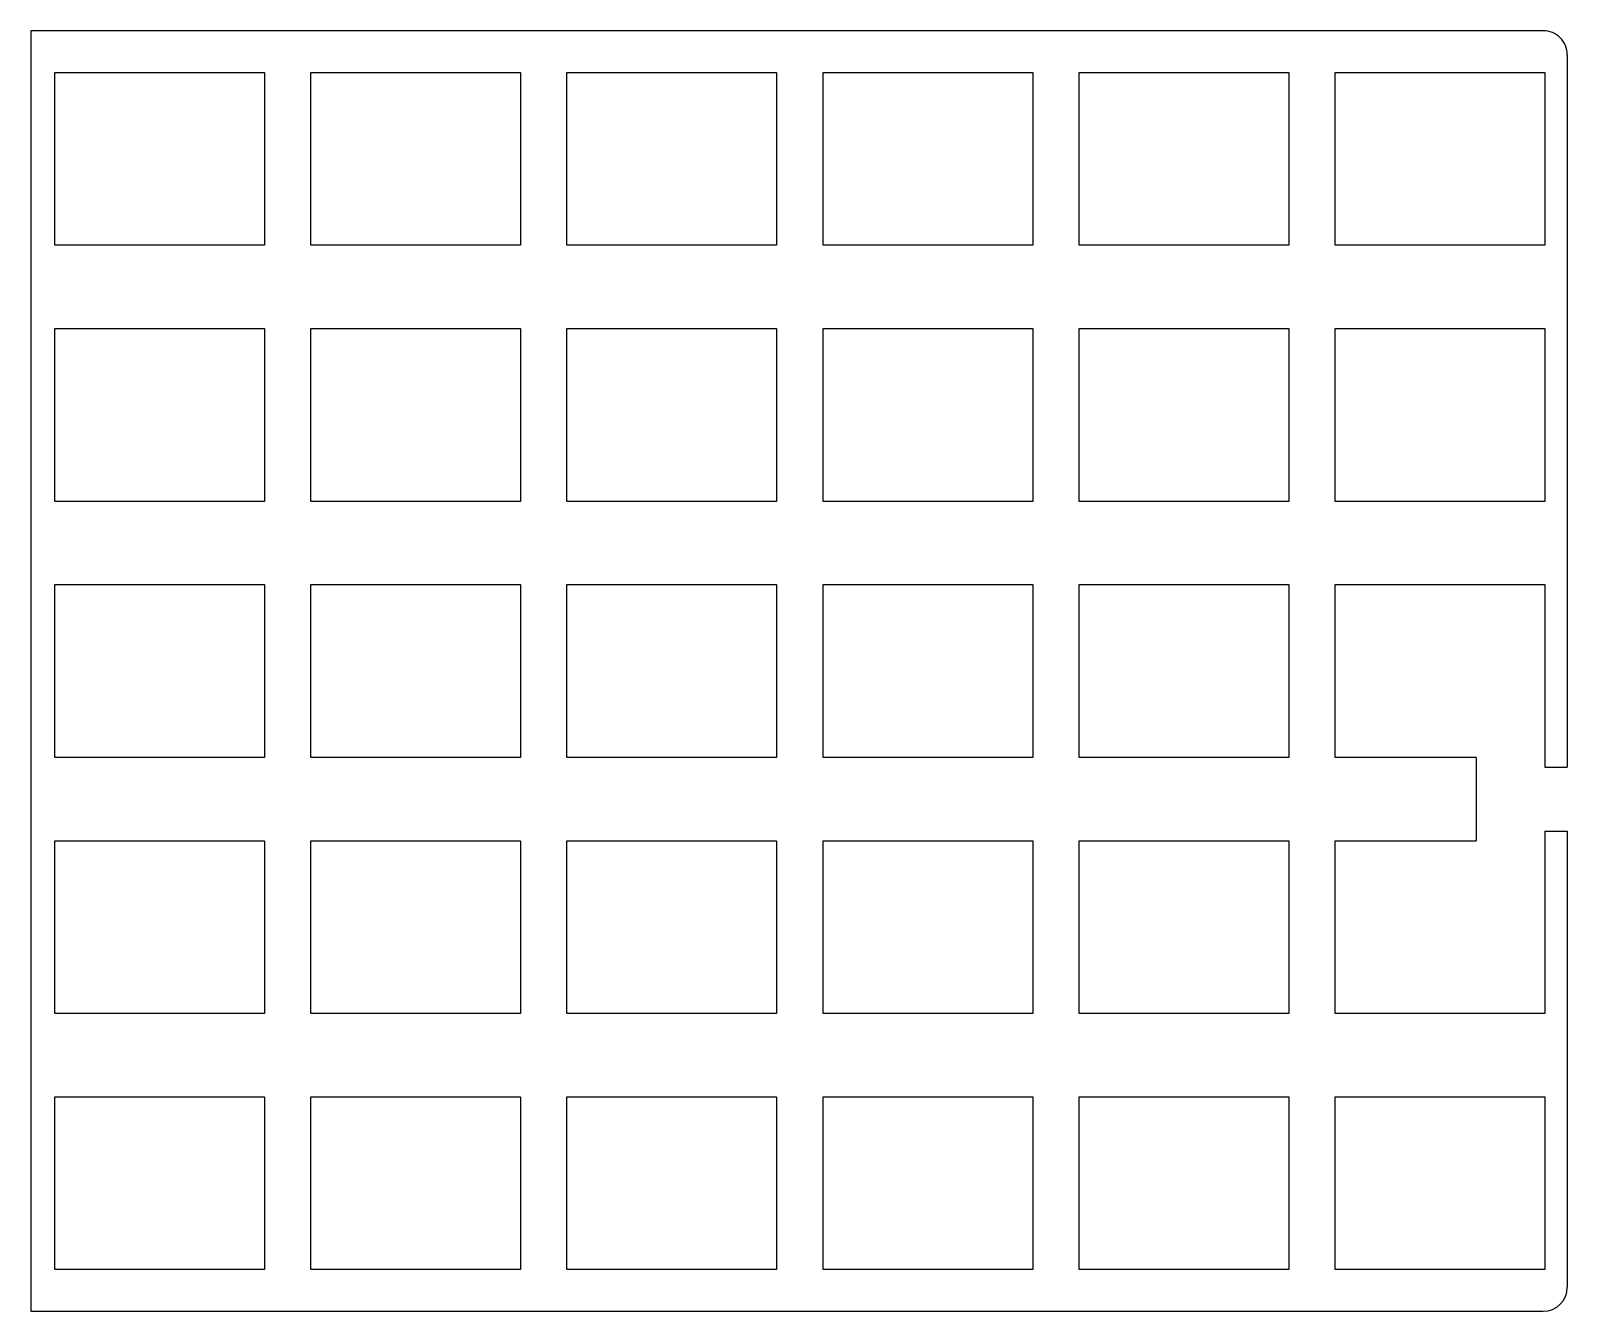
# Model space of a CAD drawing. Extents: x 102 to 217, y -145 to -50.
import ezdxf

# ---------------------------------------------------------------- set-up
doc = ezdxf.new("R2010")
doc.units = 0
doc.layers.add('BLACK', color=7, linetype='CONTINUOUS')

msp = doc.modelspace()

# ---------------------------------------------------------------- linework, layer by layer
at = {"layer": 'BLACK', "linetype": 'CONTINUOUS'}
for p, q in [((102.394, -50.0063), (102.394, -145.256)), ((214.908, -50.0063), (102.394, -50.0063)), ((216.694, -51.7922), (216.694, -104.775)), ((104.18, -65.9609), (104.18, -53.1021)), ((104.18, -53.1021), (119.777, -53.1021)), ((119.777, -53.1021), (119.777, -65.9609)), ((123.23, -65.9609), (123.23, -53.1021)), ((123.23, -53.1021), (138.827, -53.1021)), ((138.827, -53.1021), (138.827, -65.9609)), ((142.28, -65.9609), (142.28, -53.1021)), ((142.28, -53.1021), (157.878, -53.1021)), ((157.878, -53.1021), (157.878, -65.9609)), ((161.33, -53.1021), (176.928, -53.1021)), ((161.33, -65.9609), (161.33, -53.1021)), ((176.928, -53.1021), (176.928, -65.9609)), ((180.38, -53.1021), (195.978, -53.1021)), ((180.38, -65.9609), (180.38, -53.1021)), ((195.978, -53.1021), (195.978, -65.9609)), ((199.431, -65.9609), (199.431, -53.1021)), ((199.431, -53.1021), (215.028, -53.1021)), ((215.028, -53.1021), (215.028, -65.9609)), ((119.777, -65.9609), (104.18, -65.9609)), ((138.827, -65.9609), (123.23, -65.9609)), ((157.878, -65.9609), (142.28, -65.9609)), ((176.928, -65.9609), (161.33, -65.9609)), ((195.978, -65.9609), (180.38, -65.9609)), ((215.028, -65.9609), (199.431, -65.9609)), ((104.18, -85.011), (104.18, -72.1522)), ((104.18, -72.1522), (119.777, -72.1522)), ((119.777, -72.1522), (119.777, -85.011)), ((123.23, -85.011), (123.23, -72.1522)), ((123.23, -72.1522), (138.827, -72.1522)), ((138.827, -72.1522), (138.827, -85.011)), ((142.28, -72.1522), (157.878, -72.1522)), ((142.28, -85.011), (142.28, -72.1522)), ((157.878, -72.1522), (157.878, -85.011)), ((161.33, -85.011), (161.33, -72.1522)), ((161.33, -72.1522), (176.928, -72.1522)), ((176.928, -72.1522), (176.928, -85.011)), ((180.38, -85.011), (180.38, -72.1522)), ((180.38, -72.1522), (195.978, -72.1522)), ((195.978, -72.1522), (195.978, -85.011)), ((199.431, -72.1522), (215.028, -72.1522)), ((199.431, -85.011), (199.431, -72.1522)), ((215.028, -72.1522), (215.028, -85.011)), ((119.777, -85.011), (104.18, -85.011)), ((138.827, -85.011), (123.23, -85.011)), ((157.878, -85.011), (142.28, -85.011)), ((176.928, -85.011), (161.33, -85.011)), ((195.978, -85.011), (180.38, -85.011)), ((215.028, -85.011), (199.431, -85.011)), ((104.18, -104.061), (104.18, -91.2023)), ((104.18, -91.2023), (119.777, -91.2023)), ((119.777, -91.2023), (119.777, -104.061)), ((123.23, -91.2023), (138.827, -91.2023)), ((123.23, -104.061), (123.23, -91.2023)), ((138.827, -91.2023), (138.827, -104.061)), ((142.28, -91.2023), (157.878, -91.2023)), ((142.28, -104.061), (142.28, -91.2023)), ((157.878, -91.2023), (157.878, -104.061)), ((161.33, -104.061), (161.33, -91.2023)), ((161.33, -91.2023), (176.928, -91.2023)), ((176.928, -91.2023), (176.928, -104.061)), ((180.38, -104.061), (180.38, -91.2023)), ((180.38, -91.2023), (195.978, -91.2023)), ((195.978, -91.2023), (195.978, -104.061)), ((199.431, -91.2023), (215.028, -91.2023)), ((199.431, -104.061), (199.431, -91.2023)), ((215.028, -91.2023), (215.028, -104.775)), ((119.777, -104.061), (104.18, -104.061)), ((138.827, -104.061), (123.23, -104.061)), ((157.878, -104.061), (142.28, -104.061)), ((176.928, -104.061), (161.33, -104.061)), ((195.978, -104.061), (180.38, -104.061)), ((209.908, -104.061), (199.431, -104.061)), ((209.908, -104.061), (209.908, -110.252)), ((215.028, -104.775), (216.694, -104.775)), ((215.028, -109.538), (215.028, -123.111)), ((215.028, -109.538), (216.694, -109.538)), ((216.694, -109.538), (216.694, -143.47)), ((104.18, -110.252), (119.777, -110.252)), ((104.18, -123.111), (104.18, -110.252)), ((119.777, -110.252), (119.777, -123.111)), ((123.23, -123.111), (123.23, -110.252)), ((123.23, -110.252), (138.827, -110.252)), ((138.827, -110.252), (138.827, -123.111)), ((142.28, -123.111), (142.28, -110.252)), ((142.28, -110.252), (157.878, -110.252)), ((157.878, -110.252), (157.878, -123.111)), ((161.33, -110.252), (176.928, -110.252)), ((161.33, -123.111), (161.33, -110.252)), ((176.928, -110.252), (176.928, -123.111)), ((180.38, -123.111), (180.38, -110.252)), ((180.38, -110.252), (195.978, -110.252)), ((195.978, -110.252), (195.978, -123.111)), ((199.431, -110.252), (209.908, -110.252)), ((199.431, -123.111), (199.431, -110.252)), ((119.777, -123.111), (104.18, -123.111)), ((138.827, -123.111), (123.23, -123.111)), ((157.878, -123.111), (142.28, -123.111)), ((176.928, -123.111), (161.33, -123.111)), ((195.978, -123.111), (180.38, -123.111)), ((215.028, -123.111), (199.431, -123.111)), ((104.18, -142.161), (104.18, -129.302)), ((104.18, -129.302), (119.777, -129.302)), ((119.777, -129.302), (119.777, -142.161)), ((123.23, -142.161), (123.23, -129.302)), ((123.23, -129.302), (138.827, -129.302)), ((138.827, -129.302), (138.827, -142.161)), ((142.28, -129.302), (157.878, -129.302)), ((142.28, -142.161), (142.28, -129.302)), ((157.878, -129.302), (157.878, -142.161)), ((161.33, -142.161), (161.33, -129.302)), ((161.33, -129.302), (176.928, -129.302)), ((176.928, -129.302), (176.928, -142.161)), ((180.38, -129.302), (195.978, -129.302)), ((180.38, -142.161), (180.38, -129.302)), ((195.978, -129.302), (195.978, -142.161)), ((199.431, -142.161), (199.431, -129.302)), ((199.431, -129.302), (215.028, -129.302)), ((215.028, -129.302), (215.028, -142.161)), ((119.777, -142.161), (104.18, -142.161)), ((138.827, -142.161), (123.23, -142.161)), ((157.878, -142.161), (142.28, -142.161)), ((176.928, -142.161), (161.33, -142.161)), ((195.978, -142.161), (180.38, -142.161)), ((215.028, -142.161), (199.431, -142.161)), ((102.394, -145.256), (214.908, -145.256))]:
    msp.add_line(p, q, dxfattribs=at)
at = {"layer": 'BLACK'}
for centre, start, end in [((214.908, -51.7922), -0.000995, 90.0002), ((214.908, -143.47), -90.0002, -0.001059)]:
    msp.add_arc(centre, 1.7859, start, end, dxfattribs=at)

doc.saveas('drawing.dxf')
